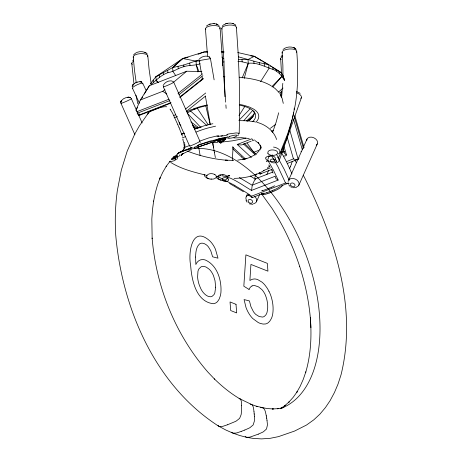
<?xml version="1.0" encoding="UTF-8"?>
<svg xmlns="http://www.w3.org/2000/svg" width="462" height="462" viewBox="0 0 462 462"><rect width="100%" height="100%" fill="white"/><g stroke="black" fill="none" stroke-linecap="round" stroke-linejoin="round"><path stroke-width="0.69" d="M283.004 77.166L282.877 65.442L282.115 52.333M222.69 65.679L222.476 58.304L221.956 56.965M238.681 133.691L239.195 133.247L239.512 118.139L239.362 82.149L238.253 54.672L236.423 27.454M220.94 139.489L220.836 142.983L216.459 140.662M282.813 83.351L281.606 97.234M232.322 160.516L233.079 146.991M288.103 182.334L288.149 181.497M200.185 143.116L200.225 142.458M275.144 176.715L275.901 178.563L278.17 180.065L273.279 169.866L267.683 160.048L268.884 156.381M280.948 96.414L281.341 90.916M120.726 102.558C121.425 98.66 127.033 96.414 130.567 97.632L129.666 97.245L130.567 97.632M120.738 102.148L121.31 100.681L120.732 102.05M163.098 85.597C164.455 82.12 170.033 79.429 173.342 81.572M294.092 109.482L294.288 108.166M255.047 140.569L258.928 143.445L258.171 142.66L260.643 146.159L260.089 145.022L260.712 147.673L260.816 146.454L260.845 148.429L260.464 145.415L260.995 147.927M292.492 118.162L295.045 105.942C298.238 87.907 298.157 69.467 296.725 51.259M132.12 86.7C133.223 83.12 138.057 80.896 141.563 82.028M227.443 177.882C226.126 181.936 217.036 180.844 217.914 176.276A5.55 3.09 6.9 0 1 219.069 175.208L219.421 175.058A5.249 2.882 6 0 1 221.494 174.578L222.886 174.549M260.828 146.928L259.794 149.688M177.183 155.013L177.079 155.394M278.684 112.792L276.137 122.182L272.563 132.577M293.699 112.815L290.754 125.352L286.527 139.01L278.384 158.374M244.19 78.494L248.302 63.306L248.013 59.529L254.302 56.306L268.705 64.616L281.45 72.788L283.2 75.953L284.546 80.423M181.606 154.943L181.976 153.944L181.185 155.55L182.23 154.025L180.971 155.434L183.414 153.332L182.369 154.042L191.291 149.624M179.972 154.718L178.852 156.508M292.071 119.635L287.739 133.743L281.196 150.081M292.279 161.405L291.222 164.466M195.362 108.934C193.988 109.061 190.477 109.373 188.49 111.071A39.888 15.327 -4.4 0 0 186.885 111.966M301.409 97.684L279.285 160.366A5.81 3.298 14 0 1 278.459 161.498M291.118 164.749L290.379 166.713M290.367 166.736L289.703 168.451M276.623 161.521L276.547 161.712A3.378 2.027 9.9 0 1 275.918 162.358L275.45 162.601M242.175 77.893L248.302 63.306C257.201 62.174 264.876 66.892 272.944 69.369C278.026 71.333 281.895 75.716 284.39 80.359L284.263 78.702M135.868 110.453L140.344 100L149.33 85.747L186.712 71.229L201.854 71.535M266.88 174.37L268.578 170.605M265.823 157.877L266.279 157.161A5.249 2.882 6 0 1 267.821 156.277L268.203 156.144A5.55 3.119 6.5 0 1 270.432 155.856C277.431 155.284 277.165 163.225 269.935 161.377A4.695 2.633 9 0 1 265.754 157.865M246.165 196.812L247.337 194.19M254.678 177.789L256.439 173.851M256.416 201.79L259.783 194.271M307.028 139.027L288.531 180.359A5.7 4.106 25 0 1 297.187 180.255A5.7 4.106 25 0 1 296.309 187.11M298.781 185.331L317.302 143.948M136.278 109.858L137.532 107.305M141.903 98.36L142.533 97.084M139.824 115.269L138.785 115.13L139.42 113.843M198.285 145.582L193.896 147.563L194.467 147.13M199.497 58.818C201.894 56.104 207.686 54.805 210.227 57.854M144.248 94.034L149.33 85.747M239.004 115.569L244.768 106.497M260.533 81.699L268.994 68.393L268.705 64.616L259.274 62.665L238.404 56.82M177.616 158.397L176.496 159.586M150.196 84.038L155.908 76.709L182.727 58.53L204.019 51.981L207.548 51.871M238.762 134.656L237.861 135.655M223.262 139.455L220.836 142.983L217.244 140.581M133.61 54.874C136.504 51.126 142.787 50.653 146.581 53.292M281.058 56.653L282.242 55.307M222.205 26.299L223.394 24.96L226.322 23.591M200.485 81.023L202.541 78.153M170.166 161.047L166.106 166.522L166.401 166.077L162.786 172.222L159.627 178.973L160.123 177.731L157.444 185.123L155.255 193.029L153.569 201.42L153.644 200.958L152.477 209.812L151.831 219.052L152.148 238.467L152.119 238.057C156.127 287.058 175.566 335.083 207.975 372.193L214.57 379.135L214.351 378.898C222.158 386.544 230.705 393.491 240.159 399.018M148.319 113.063L139.397 125.872L134.846 133.893L127.2 151.109L121.315 170.149L117.325 190.667C115.286 205.423 114.824 220.368 115.743 235.227L115.771 235.637C122.28 308.581 155.278 385.597 218.74 426.212L225.849 430.018L232.802 433.096L235.886 433.102A28.28 20.519 -68.4 0 0 236.983 432.83L241.118 431.462M284.321 151.328C282.138 153.274 290.067 155.879 283.818 156.046M281.601 91.326L279.862 93.613L279.781 92.515M243.774 143.93C242.556 145.455 239.333 144.929 237.225 144.473L251.975 138.744M260.239 174.11L261.099 173.319M299.105 157.981L298.157 159.228L289.836 130.301M216.707 140.269C218.382 139.206 225.508 136.221 225.953 138.242M176.854 155.913L176.882 155.879A6.624 1.692 -78.4 0 1 176.34 156.416L174.936 157.525L172.303 158.547A3.644 2.628 -67.6 0 1 171.656 158.703M259.009 150.907L256.601 153.465M282.646 185.493L280.746 187.381A6.734 2.836 -40.1 0 1 279.343 188.409L278.309 189.045A16.747 7.057 -40.1 0 1 276.692 189.905L276.415 190.044A30.706 12.942 -40.1 0 1 274.954 190.719L274.751 190.806M243.936 120.57L252.806 110.245M272.875 86.885L281.739 76.565L281.45 72.788L273.429 67.92M267.221 160.793L267.186 160.828A7.074 0.97 -76.8 0 1 266.967 161.18M200.156 63.779C194.941 65.771 189.212 64.894 183.911 66.649C178.274 67.966 173.689 71.858 167.902 72.65C161.244 74.936 156.329 80.128 151.114 84.523L150.987 82.86M239.073 120.155L250.121 108.876M271.702 86.821L281.739 76.565M148.469 112.907L149.024 112.422A15.061 7.808 3.7 0 1 150.185 111.665L150.445 111.521A28.615 14.83 3.7 0 1 151.854 110.811L159.344 107.9A28.615 14.83 3.7 0 1 161.059 107.392L161.405 107.305A15.061 7.808 3.7 0 1 163.15 106.93L164.212 106.791A6.826 3.54 3.7 0 1 166.759 106.78M269.548 166.06L267.284 168.156M206.381 26.103L209.009 24.399L213.028 23.602L216.02 23.909L219.028 25.427M283.039 49.486C286.301 46.546 291.886 46.108 295.501 48.66M132.681 60.562L133.362 59.939M246.402 121.038L254.891 113.386M278.24 92.336L283.01 88.034M158.171 82.559L156.196 80.486L155.908 76.709L172.621 67.596L182.727 58.53M175.681 75.566L172.915 71.373L172.621 67.596L182.767 58.518L188.074 57.311M275.71 124.278L270.385 128.321M140.344 100L162.768 91.291L164.946 89.466M173.654 82.172L186.712 71.229M173.62 157.363L178.476 153.315M278.159 162.035L276.859 162.861M284.858 405.642L284.326 406.086L289.125 401.876L288.796 402.211L293.208 397.28L297.193 391.672L296.61 392.596L300.167 386.296L303.251 379.377L305.838 371.887L305.746 372.21C310.914 354.597 311.769 336.001 310.331 317.787L310.903 327.697M225.629 139.045L220.836 142.983L218.763 140.044M247.701 120.992L252.697 116.915M247.597 121.119L253.164 116.563M225.854 138.889L220.836 142.983L220.339 141.805M178.014 93.44L202.656 73.833M178.806 94.82L202.887 75.664M179.978 96.853L202.968 78.563M179.747 97.569L203.499 78.679M185.568 109.026L205.706 93.006M186.417 111.302L205.209 96.35M279.123 153.505C282.698 150.323 276.328 147.228 273.504 147.066M280.278 408.703L285.435 405.243M177.575 157.149L178.055 156.774A4.695 0.826 -15.7 0 0 174.197 156.803L173.262 157.022M254.92 154.805L249.445 157.6L246.275 158.662L246.76 158.541L237.67 160.175M264.149 170.449C255.191 176.057 244.513 178.245 234.049 178.361M183.293 139.114L182.767 139.409L183.281 141.02A28.032 22.973 63 0 1 183.905 143.376L184.286 146.494L183.772 148.931A6.734 5.521 63 0 1 182.946 150.185L182.149 150.97A16.747 13.727 63 0 1 180.856 151.906L180.578 152.079A30.706 25.167 63 0 1 179.285 152.783L177.685 153.54M181.133 151.773L179.585 152.46M178.528 153.089L179.926 152.425A30.706 25.179 64 0 0 181.22 151.721L181.502 151.548A16.747 13.733 64 0 0 182.796 150.612L183.599 149.832A6.734 5.521 64 0 0 184.43 148.573L184.927 146.431L184.742 143.849M271.65 187.202L271.927 187.081A30.706 13.75 -41.6 0 0 273.342 186.417L273.666 186.255A16.747 7.502 -41.6 0 0 274.63 185.753M273.989 189.917L274.214 189.813A30.706 13.144 -40.5 0 0 275.635 189.154L275.953 188.998A16.747 7.167 -40.5 0 0 277.512 188.173L278.603 187.503A6.734 2.882 -40.5 0 0 280.001 186.469M271.598 187.226L269.739 188.017M178.32 153.182L177.899 153.367M273.833 189.986L272.112 190.714M274.595 190.875L272.846 191.615M224.411 139.062L224.751 138.918A5.55 1.034 -14 0 0 225.906 138.248M137.272 82.132L135.915 82.692M155.908 76.709L157.167 76.184M252.246 197.615L264.062 193.018M216.216 176.721A3.65 2.703 -71.3 0 0 217.793 176.582L220.518 175.577M272.101 190.714L266.695 192.758M198.608 144.947L209.39 141.216L220.853 138.675M269.721 188.022L264.045 190.142A30.706 13.75 -41.6 0 1 262.728 190.54L262.439 190.615M272.823 191.626L269.127 193.064M258.258 434.164L262.41 432.299A28.286 21.754 -78.1 0 0 263.473 431.722L266.499 429.013L267.394 425.167A15.598 12 -78.1 0 0 267.354 423.798L267.001 420.328M199.532 141.193L208.789 137.93L218.618 135.539M244.762 430.047L248.937 428.187A28.286 20.519 -68.4 0 0 250.011 427.616L253.159 424.942L254.343 421.188A15.598 11.319 -68.4 0 0 254.418 419.854L254.366 416.487M258.246 434.17L250.462 436.942A28.28 21.754 -78.1 0 1 249.347 437.208L246.581 437.3M244.75 430.053L241.204 431.427M178.927 152.731L178.488 152.905M172.621 67.596L183.784 64.992L199.33 59.806M197.083 145.94L198.285 145.553M198.036 54.302L204.019 51.981L207.623 51.894M136.365 111.896L169.075 99.191M137.156 113.277L169.866 100.572M138.785 115.13L171.015 102.616M138.369 115.743L169.912 103.494M173.914 115.442L175.664 114.761M193.468 108.824L199.243 106.895A39.888 15.327 -4.4 0 1 207.438 104.995M174.128 117.839L177.443 116.551M181.381 134.171L184.113 133.108M181.462 134.407L184.552 133.206M182.213 137.924L185.712 136.561M183.876 147.719L189.72 145.449M179.406 152.391L179.833 152.223M180.047 152.142L180.89 151.813M182.167 151.322L181.318 151.652L181.924 151.392A30.706 25.202 66.8 0 0 182.854 150.895M182.588 151.155L184.708 150.329M185.135 150.167L186.833 149.509M187.254 149.342L189.374 148.521M189.801 148.354L190.65 148.025M191.072 147.863L191.921 147.534M178.43 153.003L192.302 147.615M271.413 131.196L273.423 130.417M251.195 141.187L243.618 144.132L255.359 154.955M252.275 140.771L254.441 139.928M247.078 143.064L253.8 152.252L260.36 149.705M281.987 151.732L283.425 151.172M281.843 152.362L284.24 151.432M263.629 170.484L270.253 167.908M286.815 161.475L293.439 158.905L296.229 159.794L298.146 159.246L287.659 163.294M260.787 173.729L271.887 169.421M272.401 172.239L255.134 178.944A2.841 0.56 -81.7 0 1 255.29 178.592M275.294 176.195L252.287 185.129L255.082 179.06L250.225 175.97M223.244 175.958C233.322 177.87 242.66 185.372 251.565 190.402L278.17 180.065M288.993 183.339L287.364 183.472L285.528 182.992L251.738 196.113L252.056 197.574M280.723 186.122L282.478 185.441M283.062 185.21L284.811 184.534M285.401 184.303L287.15 183.622M216.996 139.42L217.55 139.218M194.456 148.36L209.067 143.307L197.441 147.222M227.448 424.786L235.262 421.535A28.286 18.936 -60 0 0 236.353 420.969L239.628 418.358L241.1 414.743A15.598 10.441 -60 0 0 241.291 413.467L241.603 405.659M227.425 424.797L223.308 426.178A28.28 18.936 -60 0 1 222.228 426.455L219.075 426.42M269.109 193.064L267.434 193.659M198.36 145.085L207.201 142.446L217.793 140.263L226.051 137.595L224.278 137.982M268.901 156.554L271.541 155.63L275.098 161.648M175.641 157.992L176.034 157.848A5.249 1.028 -13.2 0 0 177.622 157.138M201.143 145.9L201.496 145.778M227.35 181.283L226.79 181.445M266.672 192.764L266.331 192.879A30.706 13.144 -40.5 0 1 265.015 193.283L264.726 193.359A16.747 7.167 -40.5 0 1 263.38 193.659L262.566 193.74A6.734 2.882 -40.5 0 1 261.59 193.618L261.394 193.514M267.284 193.711L267.071 193.78A30.706 12.942 -40.1 0 1 265.754 194.19L265.465 194.265A16.747 7.057 -40.1 0 1 264.125 194.566L263.271 194.652M194.745 129.112L195.697 128.8M209.298 24.307L210.285 23.984M225.647 23.805L227.645 23.291L226.992 23.423C229.718 22.817 232.912 22.956 235.181 24.752M229.672 175.803L229.002 175.982M196.079 128.679L197.026 128.384M207.034 143.942L215.402 141.499M197.603 128.211L198.365 127.986M219.127 138.721L218.803 138.814A3.378 0.439 -16.2 0 0 217.521 139.218M199.134 127.766L199.902 127.552M296.113 187.653L292.452 187.705M222.366 139.749L220.992 140.101A4.695 0.71 -13.6 0 1 216.759 140.257M200.86 127.287L201.247 127.189M244.531 138.45L245.848 138.109M242.856 159.494L246.76 158.541M173.435 158.639L171.679 159.026M201.559 73.995L199.243 60.591L210.464 58.651L214.125 79.845M210.395 58.668L210.095 58.726M243.872 138.623L232.311 140.852L222.644 141.978M223.262 138.202L222.372 138.381M215.569 126.178L207.935 128.003A167.036 133.651 71.6 0 0 196.073 132.057M222.124 138.433L221.743 138.508M283.477 407.623L277.419 408.778L278.546 408.61L272.239 408.974L273.429 408.962L266.903 408.535L256.173 406.219L257.288 406.525L251.495 404.493A5.966 4.325 -68.4 0 0 250.41 404.204A9.182 6.659 -68.4 0 0 250.185 404.181M212.884 123.706L204.909 125.577L196.789 128.188A170.461 135.736 71.6 0 0 194.502 129.048M199.567 60.545L199.243 60.591M169.317 161.833C171.032 161.348 176.241 160.99 175.687 158.963M222.771 62.081L224.082 61.902M227.974 176.138L227.887 176.149A6.624 6.387 -29 0 1 226.224 176.241M260.574 407.715L260.701 407.703A9.182 7.063 -78.1 0 1 261.856 407.686A5.966 4.585 -78.1 0 1 262.999 407.998M252.945 204.331L249.209 203.823M216.256 140.587L216.152 140.592A7.074 6.976 -8.7 0 1 215.084 140.615L214.27 140.523M233.859 137.971L241.551 137.664L249.209 138.554M229.187 138.184C235.06 138.45 242.602 132.894 230.873 136.024A5.717 1.057 -13.8 0 0 229.031 136.683M217.723 142.342L210.689 142.585M182.767 58.518L196.015 61.128L199.936 60.949M221.258 51.548L224.006 51.438M221.679 51.438L223.094 51.392M238.496 59.523L248.013 59.529M238.97 120.622L247.828 120.813M233.697 160.401L225.375 160.17L227.679 160.326C213.871 159.298 200.196 156.104 187.306 151.08M223.539 76.75L224.902 76.738M213.848 23.626L214.328 23.637M211.001 179.031L211.417 179.042M300.953 151.652L301.409 151.68M239.247 77.194C250.161 78.338 261.532 80.099 271.136 85.77M225.179 181.502L225.514 181.531A3.315 1.998 10.4 0 0 228.222 178.95M222.476 58.304L223.816 58.443M237.936 61.336L242.163 61.81L248.302 63.306M250.831 55.89L254.302 56.306L262.324 61.175M223.059 175.935L222.245 175.826M174.353 156.168L176.334 156.456M248.591 120.882L255.116 121.87M140.5 81.722L139.963 81.647L141.615 82.051M222.06 175.803L221.61 175.739M247.101 437.393L253.24 438.415L261.59 438.9L270.282 438.294L278.413 436.654L294.531 431.081L306.531 425.023L313.831 419.796L319.866 414.183L325.415 407.588L330.087 400.664L334.448 392.521L337.999 384.141L341.048 374.757C357.605 307.611 334.621 237.849 304.712 177.91L303.234 175.167M137.197 114.022L141.326 114.72M260.158 174.093L258.963 173.031M237.774 52.541L254.302 56.306M207.04 175.421C194.571 172.372 181.676 169.271 170.663 162.399M208.963 178.765L208.189 178.557M296.5 91.447L300.144 93.324M221.252 51.987L223.995 52.76M257.086 122.355C265.771 124.648 273.793 130.746 276.605 139.512M216.828 24.157L216.389 24.03L217.175 24.267M233.183 23.654L232.744 23.516L233.529 23.764M252.119 139.357L252.806 139.599M233.131 433.2L239.87 435.568L246.512 437.283L245.235 436.584M207.819 178.436L207.109 178.147M214.53 174.365C206.71 171.009 202.321 180.036 213.04 179.094A5.717 3.188 6.7 0 0 214.847 178.517A5.013 2.824 7.1 0 0 214.605 174.318M217.793 176.582L234.904 185.481M232.565 432.986L231.67 432.184M206.774 177.986L204.793 176.374L204.164 174.457M141.112 81.809L142.013 82.3M239.351 177.57L252.235 185.262L251.565 190.402M290.748 186.914L291.574 187.37M229.441 183.402L243.462 191.707M192.279 124.971L197.823 128.257M263.554 61.925L265.407 63.046M266.643 63.796L267.873 64.547M270.345 66.043L271.575 66.794M249.076 289.443L243.832 286.226L245.888 254.857L267.336 263.363L267.937 271.171L250.93 264.426L249.89 280.457L252.212 279.296L254.169 278.961A20.149 11.504 68.8 0 1 257.808 279.649L261.902 282.08A19.3 11.019 68.8 0 1 265.032 285.216L266.782 287.578A23.123 13.202 68.8 0 1 268.428 290.298L268.936 291.251M193.07 126.807L195.518 128.321M193.099 126.744L196.154 128.644M162.768 91.291L166.742 94.011M248.054 194.762L252.015 197.534M272.395 86.585L275.092 88.485L278.419 91.846M209.627 57.063L209.147 56.705M190.87 121.887L198.955 127.841M253.8 152.252L256.058 153.944M218.693 426.178L218.041 425.288M295.697 48.839L293.849 47.678L296.171 49.428M190.246 146.928L190.76 147.338M156.196 80.486L158.339 82.386M190.436 110.92L207.022 125.664M244.242 143.312L256.346 154.475M237.225 144.473L251.38 157.519M232.351 146.858L245.565 159.038M232.698 148.804L241.574 156.976M241.534 156.941L244.207 159.407M260.008 173.995L259.65 172.545M290.015 186.353L288.71 184.754M200.543 127.148L187.243 113.15A36.827 14.155 -4.4 0 1 207.097 105.596M247.031 202.171L246.003 200.416M228.222 178.95L228.078 178.782A3.038 1.831 8.1 0 0 227.535 178.338M146.777 53.471L147.263 54.06M235.377 24.931L235.857 25.52M268.029 153.586C265.956 148.106 280.781 149.116 276.929 154.285A5.717 3.194 6.6 0 1 275.335 155.024A5.013 2.824 7 0 1 267.873 153.621M261.371 193.607L272.205 208.657L277.593 217.296C286.665 232.813 294.028 249.301 299.665 266.366L299.636 266.274C305.036 283.044 308.789 300.364 310.337 317.925M170.339 109.529L172.407 112.936A45.288 37.139 64 0 1 172.869 113.819L177.812 124.694M197.453 108.506L208.137 124.676M278.811 159.407L284.245 169.41L289.195 180.272M280.96 151.744L284.707 158.443A167.036 69.519 86.5 0 1 291.961 173.908M275.208 161.844L277.847 166.539M279.839 151.669L280.388 152.622M294.981 160.308L296.408 162.78M268.792 164.986L269.993 167.105M278.072 166.949L285.528 182.992M271.76 169.202L271.927 169.531M280.122 94.115L282.091 98.239L283.281 103.39M272.262 170.183L272.43 170.513M271.592 170.08L273.1 173.036M142.758 83.327L146.096 90.494M132.432 88.155L139.443 103.199M261.642 193.861L262.341 194.531A6.734 2.836 -40.1 0 0 263.276 194.652M173.735 82.23L199.948 141.274M163.317 86.833L189.547 145.923M131.37 98.689L142.146 122.961M120.952 103.286L134.939 134.8M177.847 124.775L179.106 127.778M179.141 127.859L182.455 136.192M196.015 61.128L196.304 64.911L198.966 71.581M294.796 115.517L304.071 147.673M294.375 117.019L303.447 148.493M293.537 119.3L302.35 149.873M287.081 136.856L293.439 158.905M284.072 146.679L286.48 155.013M282.911 148.429L284.078 152.483M196.304 64.911L197.938 71.928M205.763 105.613L210.164 124.555M137.838 103.742L135.938 95.189M214.339 152.165L215.373 157.588M266.193 415.338L266.487 416.978M266.193 415.321L265.459 412.052A15.616 12.012 -78.1 0 0 265.067 410.787L264.945 410.487A8.507 6.543 -78.1 0 0 264.408 409.378A4.966 3.823 -78.1 0 0 263.017 407.958M239.195 133.247L236.157 132.917L229.516 133.836A7.877 0.82 -9 0 0 226.727 134.442M213.352 146.546L214.38 152.391M200.144 155.671L198.637 146.881M202.05 76.819L202.535 79.643M205.342 95.871L210.337 124.798M266.493 417.019L266.753 418.624M212.728 142.573L213.508 147.436M150.935 82.08L149.076 69.104L147.805 55.74M136.25 82.779L134.506 70.472L133.218 56.884M266.759 418.664L267.001 420.293M133.951 83.766L131.762 63.392M253.985 411.596L253.54 408.385A15.616 11.331 -68.4 0 0 253.268 407.189L253.164 406.855A8.507 6.168 -68.4 0 0 252.749 405.827A4.966 3.604 -68.4 0 0 251.513 404.446L239.824 398.81A5.966 3.991 -60 0 0 239.073 398.585M253.996 411.677L254.14 413.213M220.391 175.208L220.426 175.56M254.14 413.253L254.262 414.812M212.797 142.694L213.022 145.507M174.907 157.172L174.936 157.525M283.2 75.953L283.368 78.147M279.192 71.292L279.36 73.481M276.293 69.416L276.42 71.073M272.776 67.181L272.944 69.369M264.252 63.796L264.42 65.991M259.274 62.665L259.401 64.322M253.84 61.238L254.008 63.427M241.996 59.621L242.163 61.81M220.068 27.853L225.675 102.131M205.457 28.921L207.53 56.017M189.79 63.213L189.963 65.402M183.784 64.992L183.911 66.649M178.055 66.453L178.222 68.642M167.735 70.461L167.902 72.65M163.311 72.944L163.438 74.601M159.355 75.035L159.523 77.223M153.165 80.018L153.332 82.207M221.806 28.321L223.972 62.006L224.948 96.725M225.878 104.897L226.132 108.362M254.262 414.853L254.36 416.412M280.659 58.645L281.427 71.737M241.603 405.572L241.459 402.535A15.616 10.453 -60 0 0 241.297 401.363L241.239 401.085A8.507 5.694 -60 0 0 240.916 400.063A4.966 3.326 -60 0 0 239.847 398.77M296.494 92.804A5.7 2.968 19.4 0 1 300.854 98.435M275.462 162.607A3.315 1.998 10.4 0 1 271.356 162.202L271.154 162.052A3.038 1.75 10.5 0 1 270.628 161.602M270.744 161.573A3.246 1.871 10.4 0 1 272.811 159.003A3.246 1.871 10.4 0 1 276.686 161.533M277.298 157.051A5.706 3.176 14 0 1 279.291 160.366M225.173 181.572A3.246 1.952 8.2 0 1 222.395 178.598A3.246 1.952 8.2 0 1 227.512 178.349M132.808 88.329A5.7 1.068 -25 0 1 137.393 84.656A5.7 1.068 -25 0 1 142.521 83.911M173.591 156.918A3.246 0.497 -16.6 0 1 172.476 157.865M217.128 139.409A3.315 0.41 -16.3 0 0 215.956 140.252L216.135 140.24A3.038 0.387 -14.4 0 0 216.649 140.194M219.109 138.762A3.246 0.416 -14.5 0 1 221.754 138.675A3.246 0.416 -14.5 0 1 216.886 140.096M218.688 136.354A5.706 0.462 -12.7 0 1 222.586 135.666M216.955 136.758A5.81 0.462 -13.5 0 1 218.705 136.33M178.673 152.783A137.74 78.638 68.8 0 1 304.054 249.878A137.74 78.638 68.8 0 1 280.197 408.743M262.439 190.615A16.747 7.496 -41.6 0 1 261.584 190.818M254.545 196.483A5.7 4.106 25 0 1 256.716 200.855A5.7 4.106 25 0 1 253.476 203.655M246.529 200.381A5.7 4.106 25 0 1 249.145 194.9M306.716 140.691A5.7 4.077 24.1 0 1 313.975 137.832A5.7 4.077 24.1 0 1 316.193 145.16M288.894 183.928A5.7 4.106 25 0 1 288.773 183.709M234.875 185.632A153.419 102.327 46.4 0 1 251.68 196.258M255.417 178.673A4.21 0.502 -86.3 0 1 255.434 178.748M255.509 179.545A4.21 0.502 -86.3 0 1 255.526 179.885M267.781 160.343A6.659 2.61 83.3 0 1 267.261 160.984A10.147 4.106 80.8 0 1 266.412 161.579M228.956 175.935A7.253 5.844 -6.2 0 1 227.882 176.097M272.73 154.92A3.396 2.477 -69.1 0 1 271.541 155.55M229.706 175.346A10.499 9.818 -35.6 0 1 227.945 175.733M217.746 140.113A6.659 5.521 -16.9 0 1 216.251 140.442M177.113 155.521A7.253 2.316 78.1 0 1 176.882 155.994M227.506 136.637A3.396 2.454 -67.6 0 1 226.051 137.509M216.129 140.373A10.147 8.172 -16.1 0 1 213.444 140.529M177.679 156.433A10.499 3.644 -80.2 0 1 176.755 156.751M173.059 82.323A5.7 0.387 -23.9 0 1 168.832 84.817A5.7 0.387 -23.9 0 1 163.715 86.492M199.746 141.216A5.7 0.45 -24.4 0 1 194.762 144.086A5.7 0.45 -24.4 0 1 189.732 145.721M130.931 98.712A5.7 0.387 -23.9 0 1 126.201 101.392A5.7 0.387 -23.9 0 1 121.35 102.945M253.805 111.013A35.551 13.664 -4.4 0 1 248.059 121.027M239.807 105.209A36.827 14.155 -4.4 0 1 252.65 121.668M255.861 122.291A39.888 15.327 -4.4 0 0 253.528 109.055L249.509 107.086L244.537 105.492A39.888 15.327 -4.4 0 0 239.68 104.464M180.913 125.895A39.888 15.327 -4.4 0 1 179.233 122.164M282.438 53.09A7.328 2.818 -4.4 0 1 289.628 48.96A7.328 2.818 -4.4 0 1 296.269 52.333M279.112 153.5A7.877 3.939 13 0 1 278.112 153.973M281.185 59.702A7.328 2.818 -4.4 0 1 282.756 56.572M276.64 154.961A7.38 4.06 15.3 0 1 278.263 158.841M205.775 29.678A7.328 2.818 -4.4 0 1 212.976 25.554A7.328 2.818 -4.4 0 1 219.612 28.927M220.98 136.278A7.38 0.462 -12.1 0 1 227.154 135.193M224.474 139.062A5.249 1.028 -13.2 0 1 222.395 139.761M222.089 29.123A7.328 2.818 -4.4 0 1 228.823 25.081A7.328 2.818 -4.4 0 1 236.278 27.974M227.24 134.546A7.456 0.728 -9.3 0 1 227.76 134.425M229.008 138.259A5.013 0.895 -14.1 0 1 229.602 136.7M132.334 64.391A7.328 2.818 -4.4 0 1 133.795 61.25M171.217 159.575A5.013 0.889 -14 0 1 175.751 158.94M133.737 57.941A7.328 2.818 -4.4 0 1 140.182 53.65A7.328 2.818 -4.4 0 1 147.528 56.786M175.583 157.987A5.55 1.005 -13.6 0 1 173.417 158.616M220.975 180.134A7.38 4.851 5.8 0 1 216.464 177.708M222.892 174.509A4.695 2.749 6.8 0 1 227.408 177.876M268.688 170.38A45.293 19.387 -40.5 0 1 268.803 170.149M147.771 114.154A6.826 3.54 3.7 0 1 148.446 112.901M170.016 109.101A9.864 8.091 64 0 1 170.316 109.546M184.442 142.406A28.032 22.985 64 0 1 184.581 143.001M268.936 291.251A21.004 11.995 68.8 0 1 271.027 296.223C272.863 301.888 273.62 307.998 272.742 313.917A24.85 14.189 68.8 0 1 271.356 318.578L269.692 321.298L268.018 322.874A20.455 11.677 68.8 0 1 265.384 323.978L263.103 324.058L260.556 323.498A31.121 17.77 68.8 0 1 258.177 322.505L252.835 318.601A19.768 11.284 68.8 0 1 249.959 315.136A20.669 11.798 68.8 0 1 248.429 312.705A19.681 11.238 68.8 0 1 245.992 307.438L244.069 299.572L249.44 300.941L250.912 306.647L253.43 311.671A12.185 6.959 68.8 0 0 255.896 314.507L259.159 316.534L262.526 317.065A13.306 7.594 68.8 0 0 264.483 316.285L265.789 314.969A15.234 8.697 68.8 0 0 266.984 312.555C268.468 306.912 267.596 300.785 265.506 295.409A13.427 7.663 68.8 0 0 263.848 292.209A12.688 7.242 68.8 0 0 261.827 289.547L258.454 286.856L254.51 285.499A13.283 7.583 68.8 0 0 252.033 285.961M249.064 289.426A15.477 8.836 68.8 0 1 252.038 285.972M195.588 257.039L195.848 264.507C196.945 261.885 199.341 259.609 202.316 259.58A20.264 11.573 68.8 0 1 205.307 260.002C217.221 265.211 221.65 280.018 220.952 292.123A26.317 15.027 68.8 0 1 220.328 295.865L219.196 299.07L217.625 301.467A19.618 11.198 68.8 0 1 215.621 303.02A20.218 11.544 68.8 0 1 213.248 303.713C195.9 301.686 191.655 279.747 190.65 265.419C188.04 252.65 192.053 224.607 210.037 241.118A17.62 10.06 68.8 0 1 213.04 244.825A17.556 10.025 68.8 0 1 215.471 249.324L217.989 258.183L212.624 256.814L210.741 250.681L208.374 246.835A11.042 6.306 68.8 0 0 206.208 244.745L204.637 243.815A14.316 8.172 68.8 0 0 203.58 243.416A12.907 7.369 68.8 0 0 199.624 243.855C196.027 247.135 195.732 252.495 195.588 257.039M215.662 287.185L214.836 292.931A13.796 7.877 68.8 0 1 213.923 294.692L212.081 296.344A11.804 6.739 68.8 0 1 210.227 296.754L208.535 296.448A13.727 7.837 68.8 0 1 203.228 292.486A13.352 7.623 68.8 0 1 200.906 288.877L199.434 285.47A19.722 11.261 68.8 0 1 197.603 277.183L197.967 271.281A13.56 7.739 68.8 0 1 199.197 268.549L201.085 266.869A13.161 7.513 68.8 0 1 203.384 266.383L205.145 266.736A17.158 9.794 68.8 0 1 206.578 267.348L209.263 269.282A12.185 6.959 68.8 0 1 211.232 271.587L211.602 272.124A13.427 7.669 68.8 0 1 212.641 273.885A13.063 7.461 68.8 0 1 213.536 275.791L215.021 280.752L215.662 287.185M132.409 85.753L132.248 86.047L132.785 85.106L132.409 85.753M133.05 84.817L132.565 85.412L133.31 84.494L133.05 84.817M128.5 97.211L127.708 97.28L128.985 97.17L128.5 97.211M236.013 304.325L230.041 301.957L230.705 310.551L236.677 312.918L236.013 304.325M145.224 52.46L144.918 52.31L145.946 52.818L145.224 52.46M248.539 202.09A2.414 1.756 26.3 0 0 252.489 202.46A2.414 1.756 26.3 0 0 250.04 199.44A2.414 1.756 26.3 0 0 248.539 202.09M290.904 185.632A2.414 1.756 26.3 0 0 294.854 186.007A2.414 1.756 26.3 0 0 292.406 182.981A2.414 1.756 26.3 0 0 290.904 185.632"/></g></svg>
